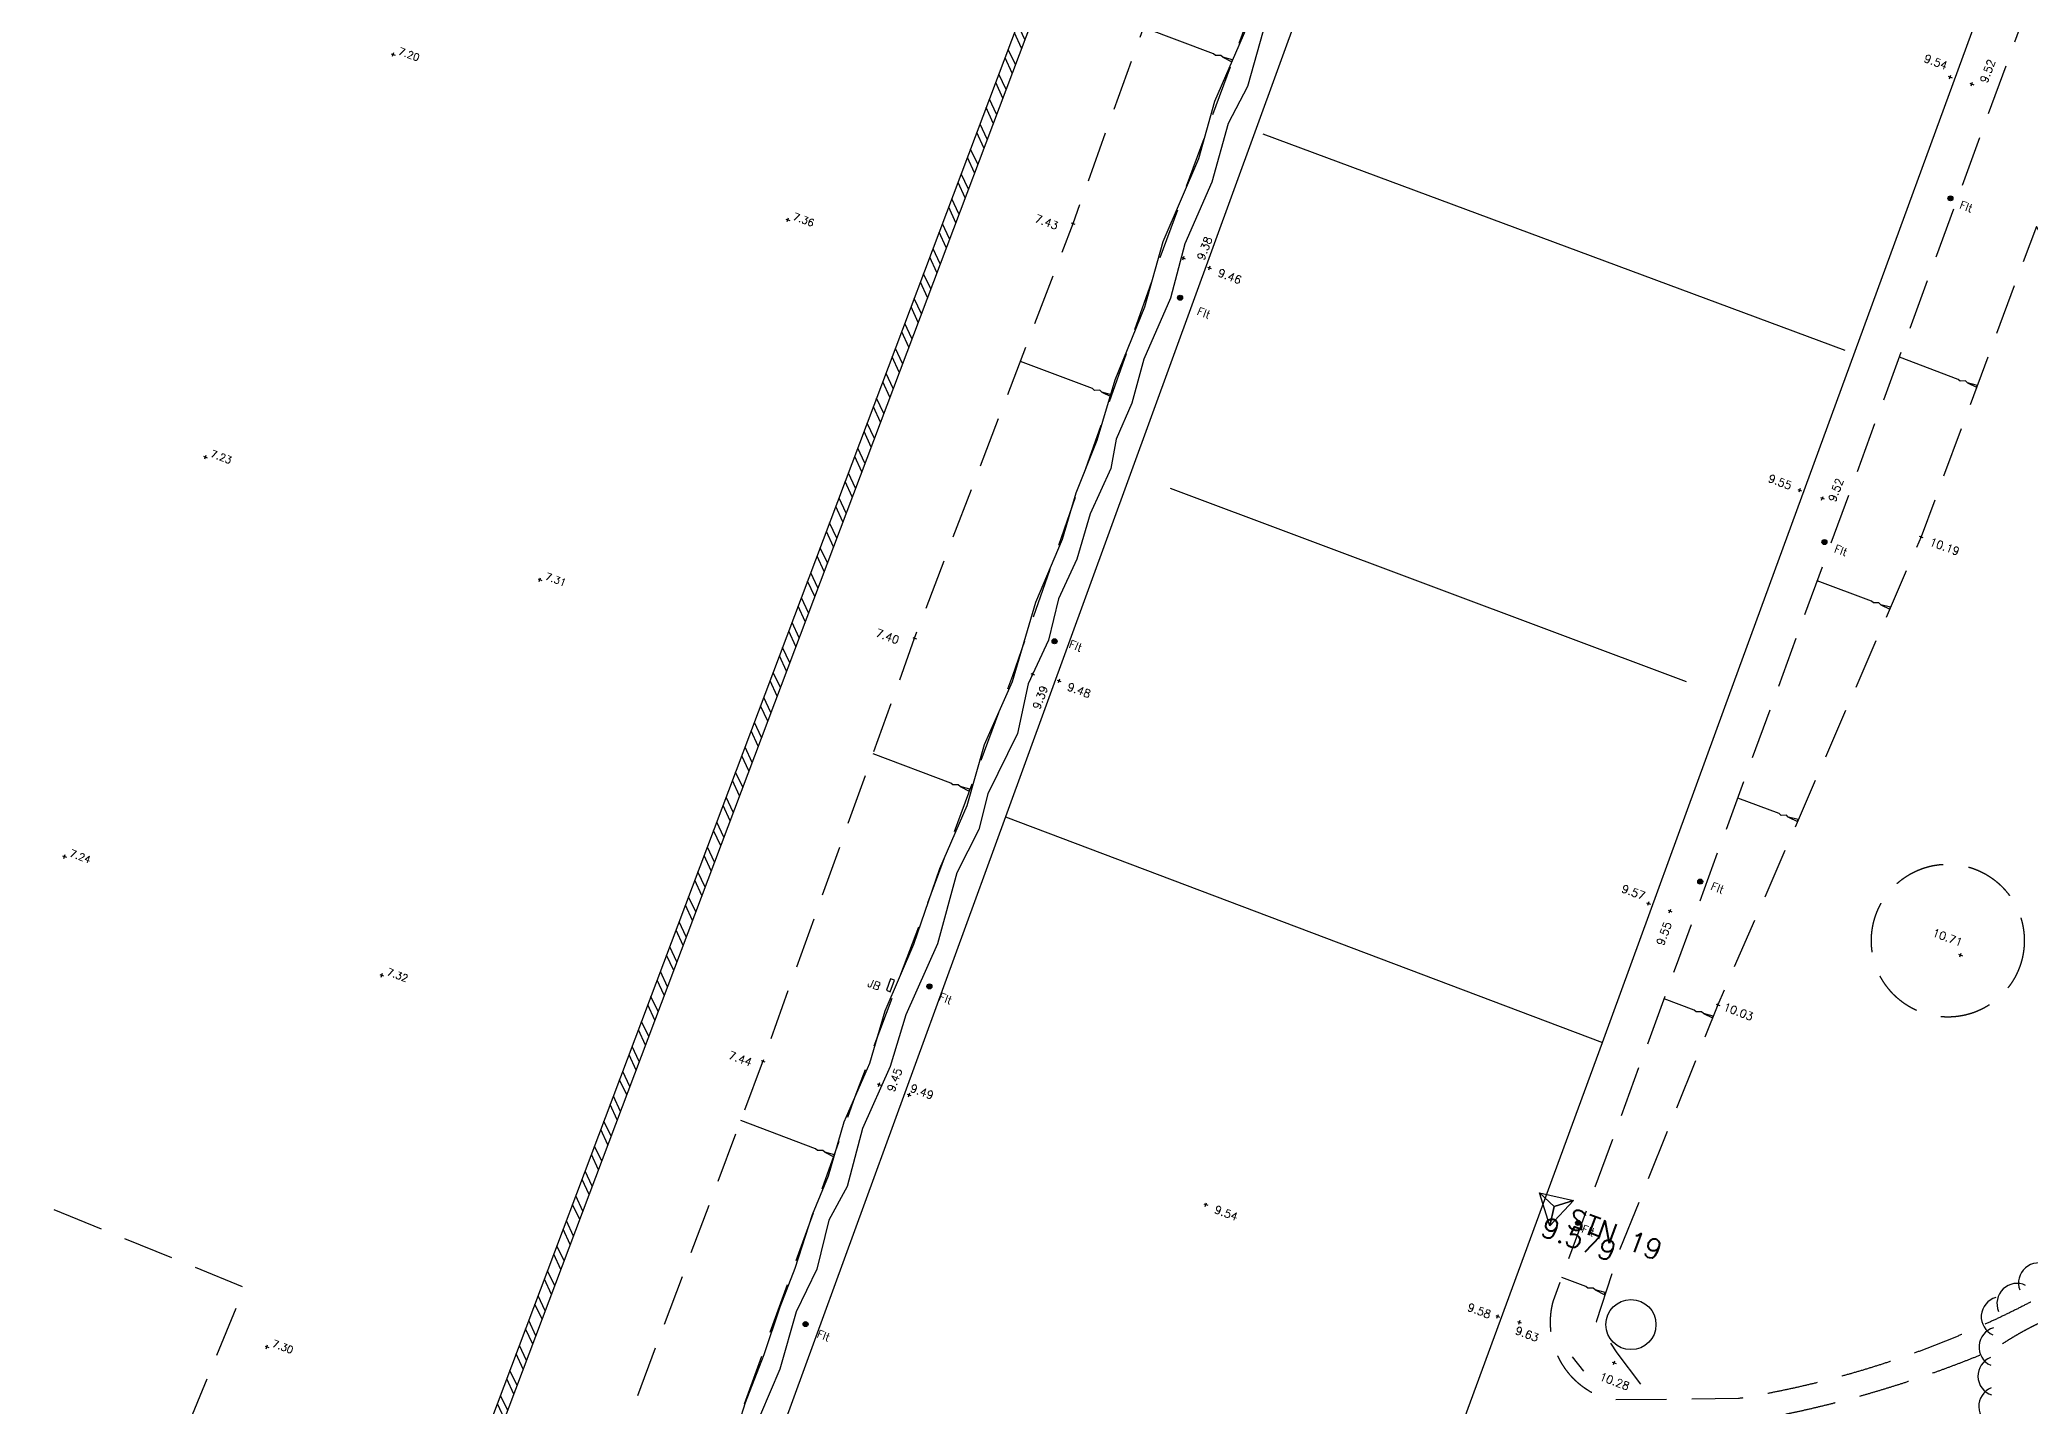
# Model space of a CAD drawing. Header units: millimetres. Extents: x 521005098 to 522149999836, y 174611071 to 175300000107.
# Drawn here: x 521319779 to 521419283, y 174913907 to 174982214 of the extents above; entities that cross this region are included whole.
import ezdxf

# ---------------------------------------------------------------- set-up
doc = ezdxf.new("R2010")
doc.units = ezdxf.units.MM
doc.header["$LTSCALE"] = 200
doc.linetypes.add('survey-A$0$DASHED', pattern=[19.05, 12.7, -6.35])
for name, color, linetype in [('0-35TEXT', 3, 'Continuous'), ('GT-service trench', 7, 'Continuous'), ('survey-A$0$BOUNDARY', 8, 'Continuous'), ('survey-A$0$CONTROL', 8, 'Continuous'), ('survey-A$0$DETAIL', 8, 'Continuous'), ('survey-A$0$LEVEL', 8, 'Continuous'), ('survey-A$0$SERVICE', 8, 'Continuous'), ('survey-A$0$SPORTS_PITCH', 8, 'survey-A$0$DASHED'), ('survey-A$0$TEXT_SERVICE', 8, 'Continuous'), ('survey-A$0$VEGETATION', 8, 'Continuous')]:
    doc.layers.add(name, color=color, linetype=linetype)
doc.styles.add('survey-A$0$ROMANS', font='Romans.shx')

# ---------------------------------------------------------------- blocks, each defined once
blk = doc.blocks.new('survey-A')
at = {"layer": 'survey-A$0$SERVICE', "linetype": 'Continuous'}
h = blk.add_hatch(color=256, dxfattribs=at)
edge = h.paths.add_edge_path()
edge.add_arc((521415299, 174974289), 125, -20.42304, 339.57696)
h = blk.add_hatch(color=256, dxfattribs=at)
edge = h.paths.add_edge_path()
edge.add_arc((521376784, 174969321), 125, -20.42304, 339.57696)
h = blk.add_hatch(color=256, dxfattribs=at)
edge = h.paths.add_edge_path()
edge.add_arc((521409000, 174957107), 125, -20.42304, 339.57696)
h = blk.add_hatch(color=256, dxfattribs=at)
edge = h.paths.add_edge_path()
edge.add_arc((521370509, 174952148), 125, -20.42304, 339.57696)
h = blk.add_hatch(color=256, dxfattribs=at)
edge = h.paths.add_edge_path()
edge.add_arc((521402787, 174940131), 125, -20.42304, 339.57696)
h = blk.add_hatch(color=256, dxfattribs=at)
edge = h.paths.add_edge_path()
edge.add_arc((521364250, 174934894), 125, -20.42304, 339.57696)
h = blk.add_hatch(color=256, dxfattribs=at)
edge = h.paths.add_edge_path()
edge.add_arc((521396685, 174923068), 125, -20.42304, 339.57696)
h = blk.add_hatch(color=256, dxfattribs=at)
edge = h.paths.add_edge_path()
edge.add_arc((521358063, 174918008), 125, -20.42304, 339.57696)
at = {"layer": 'survey-A$0$BOUNDARY', "linetype": 'Continuous'}
for p, q in [((521380920, 174977508), (521410017, 174966696)), ((521402106, 174950112), (521376305, 174959777)), ((521368060, 174943366), (521397894, 174932091))]:
    blk.add_line(p, q, dxfattribs=at)
at = {"layer": 'survey-A$0$BOUNDARY', "linetype": 'Continuous', "flags": 128}
blk.add_lwpolyline([(521380525, 174977595), (521368060, 174943366), (521355467, 174908880), (521385297, 174897794), (521397894, 174932091), (521404020, 174948857), (521423062, 175000899), (521393007, 175011893)], close=True, dxfattribs=at)
at = {"layer": 'survey-A$0$CONTROL', "linetype": 'Continuous'}
for p, q in [((521394759, 174924575), (521395492, 174923896)), ((521395270, 174922921), (521394759, 174924575)), ((521394759, 174924575), (521396448, 174924191)), ((521395492, 174923896), (521394759, 174924575)), ((521396448, 174924191), (521395270, 174922921)), ((521396448, 174924191), (521395492, 174923896)), ((521395492, 174923896), (521396448, 174924191)), ((521395492, 174923896), (521395270, 174922921)), ((521395270, 174922921), (521395492, 174923896))]:
    blk.add_line(p, q, dxfattribs=at)
at = {"layer": 'survey-A$0$DETAIL', "linetype": 'Continuous'}
blk.add_line((521396974, 174915665), (521396410, 174916378), dxfattribs=at)
at = {"layer": 'survey-A$0$DETAIL', "linetype": 'survey-A$0$DASHED', "flags": 128}
for points in [[(521391516, 175012818), (521390925, 175012136), (521383333, 174991817), (521375750, 174971241), (521368399, 174950419), (521360532, 174929376), (521352943, 174908322), (521353493, 174907821), (521364876, 174903466), (521382036, 174897023), (521382464, 174895640), (521377770, 174882527)], [(521341755, 174893003), (521348119, 174910306), (521355933, 174931151), (521363511, 174952306), (521371434, 174973029), (521377433, 174989720)], [(521439666, 174955833), (521426054, 174962695), (521419593, 174972887), (521413827, 174957362), (521403671, 174933973), (521398774, 174921749), (521397588, 174918132), (521398612, 174916576), (521400381, 174914240)]]:
    blk.add_lwpolyline(points, dxfattribs=at)
for points in [[(521439472, 174929672, 0.073938), (521425986, 174923314, -0.121747), (521404696, 174914286), (521398264, 174914217, -0.414954), (521395448, 174919184), (521401602, 174935947), (521409246, 174956822), (521414615, 174971446), (521422009, 174991648), (521425649, 175001922)], [(521380766, 174879144), (521387334, 174897094), (521390386, 174905477), (521392410, 174911187, -0.178501), (521394051, 174912723, -0.118015), (521397225, 174912355, 0.092724), (521417508, 174916768, -0.18539), (521428659, 174919520), (521442420, 174918512, 0.368926), (521453377, 174916339), (521463405, 174916335)]]:
    blk.add_lwpolyline(points, format="xyb", dxfattribs=at)
at = {"layer": 'survey-A$0$DETAIL', "flags": 128}
for points in [[(521378926, 174981343), (521378918, 174981346), (521378821, 174981436), (521378555, 174981429), (521378458, 174981519), (521374959, 174982836)], [(521372877, 174964602), (521372869, 174964604), (521372772, 174964694), (521372506, 174964688), (521372409, 174964778), (521368799, 174966136)], [(521416155, 174965066), (521416147, 174965069), (521416050, 174965159), (521415785, 174965151), (521415687, 174965241), (521412742, 174966345)], [(521411815, 174953975), (521411807, 174953978), (521411710, 174954068), (521411444, 174954060), (521411347, 174954150), (521408639, 174955165)], [(521365794, 174944880), (521365787, 174944882), (521365689, 174944973), (521365424, 174944966), (521365326, 174945056), (521361438, 174946519)], [(521407199, 174943358), (521407191, 174943361), (521407094, 174943450), (521406828, 174943443), (521406731, 174943533), (521404664, 174944308)], [(521402956, 174933536), (521402948, 174933539), (521402851, 174933629), (521402585, 174933622), (521402488, 174933712), (521400988, 174934274)], [(521359026, 174926601), (521359018, 174926604), (521358921, 174926694), (521358656, 174926687), (521358558, 174926777), (521354820, 174928184)], [(521397543, 174919720), (521397535, 174919723), (521397437, 174919813), (521397172, 174919806), (521397074, 174919896), (521395874, 174920346)]]:
    blk.add_lwpolyline(points, dxfattribs=at)
for points in [[(521378926, 174981343), (521379376, 174981120), (521379411, 174981214)], [(521416155, 174965066), (521416606, 174964844), (521416641, 174964937)], [(521372877, 174964602), (521373327, 174964379), (521373362, 174964472)], [(521411815, 174953975), (521412266, 174953753), (521412301, 174953846)], [(521365794, 174944880), (521366245, 174944657), (521366280, 174944750)], [(521407199, 174943358), (521407649, 174943135), (521407685, 174943229)], [(521402956, 174933536), (521403407, 174933314), (521403442, 174933407)], [(521359026, 174926601), (521359476, 174926378), (521359512, 174926472)], [(521397543, 174919720), (521397993, 174919498), (521398028, 174919592)]]:
    blk.add_lwpolyline(points, close=True, dxfattribs=at)
at = {"layer": 'survey-A$0$DETAIL', "linetype": 'survey-A$0$DASHED'}
blk.add_circle((521415166, 174937181), 3821, dxfattribs=at)
at = {"layer": 'survey-A$0$LEVEL', "flags": 128}
for points in [[(521337350, 174981518), (521337537, 174981449)], [(521337409, 174981390), (521337478, 174981577)], [(521415188, 174980389), (521415376, 174980320)], [(521415247, 174980261), (521415317, 174980448)], [(521416272, 174980040), (521416460, 174979971)], [(521416331, 174979912), (521416401, 174980099)], [(521357080, 174973253), (521357267, 174973183)], [(521357138, 174973125), (521357208, 174973312)], [(521371340, 174973064), (521371528, 174972995)], [(521371399, 174972936), (521371469, 174973123)], [(521376858, 174971343), (521377045, 174971273)], [(521376917, 174971214), (521376987, 174971402)], [(521378214, 174970721), (521378284, 174970908)], [(521378156, 174970849), (521378343, 174970780)], [(521327964, 174961395), (521328152, 174961325)], [(521328023, 174961266), (521328093, 174961454)], [(521407668, 174959738), (521407856, 174959668)], [(521407727, 174959609), (521407797, 174959796)], [(521408798, 174959331), (521408985, 174959261)], [(521408857, 174959203), (521408926, 174959390)], [(521413734, 174957397), (521413921, 174957327)], [(521413792, 174957268), (521413862, 174957456)], [(521344686, 174955261), (521344874, 174955192)], [(521344745, 174955133), (521344815, 174955320)], [(521363417, 174952341), (521363604, 174952271)], [(521363476, 174952212), (521363546, 174952400)], [(521369318, 174950535), (521369505, 174950465)], [(521369376, 174950406), (521369446, 174950593)], [(521370643, 174950209), (521370830, 174950139)], [(521370701, 174950080), (521370771, 174950267)], [(521320918, 174941421), (521321105, 174941352)], [(521320976, 174941293), (521321046, 174941480)], [(521400107, 174939074), (521400295, 174939005)], [(521400166, 174938946), (521400236, 174939133)], [(521401181, 174938699), (521401369, 174938629)], [(521401240, 174938570), (521401310, 174938758)], [(521415705, 174936498), (521415892, 174936428)], [(521415764, 174936369), (521415834, 174936556)], [(521336778, 174935491), (521336965, 174935421)], [(521336837, 174935362), (521336907, 174935550)], [(521403636, 174933879), (521403705, 174934067)], [(521403577, 174934008), (521403764, 174933938)], [(521355839, 174931186), (521356026, 174931116)], [(521355898, 174931057), (521355967, 174931244)], [(521361702, 174929895), (521361772, 174930083)], [(521361643, 174930024), (521361831, 174929954)], [(521363143, 174929508), (521363330, 174929438)], [(521363202, 174929379), (521363271, 174929566)], [(521377979, 174924020), (521378166, 174923950)], [(521378037, 174923891), (521378107, 174924079)], [(521392566, 174918436), (521392754, 174918366)], [(521392625, 174918308), (521392695, 174918495)], [(521393656, 174918144), (521393844, 174918074)], [(521393715, 174918016), (521393785, 174918203)], [(521331041, 174916909), (521331228, 174916839)], [(521331100, 174916780), (521331169, 174916968)], [(521398448, 174915987), (521398518, 174916174)], [(521398389, 174916116), (521398577, 174916046)]]:
    blk.add_lwpolyline(points, dxfattribs=at)
at = {"layer": 'survey-A$0$SERVICE', "linetype": 'Continuous', "flags": 128}
blk.add_lwpolyline([(521362101, 174934698), (521362288, 174934628), (521362501, 174935197), (521362314, 174935267)], close=True, dxfattribs=at)
at = {"layer": 'survey-A$0$SERVICE', "linetype": 'Continuous'}
for centre in [(521415299, 174974289), (521376784, 174969321), (521409000, 174957107), (521370509, 174952148), (521402787, 174940131), (521364250, 174934894), (521396685, 174923068), (521358063, 174918008)]:
    blk.add_circle(centre, 125, dxfattribs=at)
at = {"layer": 'survey-A$0$SPORTS_PITCH', "linetype": 'survey-A$0$DASHED', "flags": 128}
blk.add_lwpolyline([(521188647, 174903867), (521214424, 174967107), (521330008, 174919845), (521304045, 174856598)], close=True, dxfattribs=at)
at = {"layer": 'survey-A$0$VEGETATION', "linetype": 'Continuous', "flags": 128}
for points in [[(521354422, 174912097), (521355056, 174914097), (521355993, 174916495), (521356790, 174918872), (521357533, 174920810), (521358402, 174923498), (521359208, 174925428), (521359992, 174928126), (521361282, 174931056), (521362036, 174933677), (521363478, 174937012), (521364771, 174940782), (521366146, 174943941), (521367014, 174946985), (521368411, 174950141), (521369577, 174954107), (521370901, 174957246), (521371585, 174959561), (521372635, 174962201), (521373534, 174965211), (521375027, 174968863), (521375933, 174972132), (521377719, 174976273), (521378526, 174979154), (521380118, 174982836)], [(521381093, 174983189), (521380151, 174979886), (521379194, 174978030), (521378371, 174975104), (521377022, 174972018), (521376301, 174969304), (521374967, 174966257), (521374365, 174964045), (521373587, 174962253), (521373326, 174960779), (521372282, 174958510), (521371619, 174956254), (521370703, 174954270), (521370198, 174952199), (521369185, 174950012), (521368659, 174947528), (521367181, 174944513), (521366719, 174942736), (521365626, 174940575), (521364656, 174937017), (521363068, 174933466), (521362283, 174930884), (521360908, 174927786), (521360138, 174924884), (521359227, 174923212), (521358623, 174920757), (521357584, 174918620), (521356782, 174915751), (521355806, 174913489)]]:
    blk.add_lwpolyline(points, dxfattribs=at)
at = {"layer": 'survey-A$0$VEGETATION', "linetype": 'Continuous'}
blk.add_circle((521399326, 174917984), 1250, dxfattribs=at)
for centre, start, end in [((521419699, 174920068), 61.31713, 200.58887), ((521417837, 174918380), 106.16988, 245.44162), ((521418622, 174919046), 64.25176, 203.52349), ((521417725, 174916865), 106.16988, 245.44162), ((521417672, 174915416), 111.96356, 251.23529), ((521417714, 174913897), 111.96356, 251.23529)]:
    blk.add_arc(centre, 1000, start, end, dxfattribs=at)
at = {"layer": 'survey-A$0$CONTROL', "style": 'survey-A$0$ROMANS'}
for s, p in [('9.579', (521394733, 174922457)), ('STN 19', (521396071, 174922871))]:
    blk.add_text(s, height=1000, rotation=339.57696, dxfattribs=at).set_placement(p)
at = {"layer": 'survey-A$0$LEVEL', "style": 'survey-A$0$ROMANS'}
for s, height, rotation, p in [('7.20', 360, 339.57696, (521337666, 174981507)), ('9.54', 400, 339.57696, (521413934, 174981130)), ('9.52', 400, 69.57697, (521417134, 174980019)), ('7.36', 360, 339.57696, (521357396, 174973242)), ('7.43', 400, 339.57696, (521369479, 174973124)), ('9.38', 400, 69.57697, (521377986, 174971157)), ('9.46', 400, 339.57696, (521378636, 174970410)), ('7.23', 360, 339.57696, (521328280, 174961384)), ('9.55', 400, 339.57696, (521406146, 174960136)), ('9.52', 400, 69.57697, (521409547, 174959080)), ('10.19', 400, 339.57696, (521414214, 174956958)), ('7.31', 360, 339.57696, (521345002, 174955251)), ('7.40', 400, 339.57696, (521361522, 174952413)), ('9.48', 400, 339.57696, (521371103, 174949718)), ('9.39', 400, 69.57697, (521369771, 174948708)), ('7.24', 360, 339.57696, (521321234, 174941410)), ('9.57', 400, 339.57696, (521398815, 174939624)), ('9.55', 400, 69.57697, (521400954, 174936901)), ('10.71', 400, 339.57696, (521414358, 174937421)), ('7.32', 360, 339.57696, (521337094, 174935480)), ('10.03', 400, 339.57696, (521403904, 174933708)), ('7.44', 400, 339.57696, (521354166, 174931300)), ('9.45', 400, 69.57697, (521362489, 174929584)), ('9.49', 400, 339.57696, (521363250, 174929650)), ('9.54', 400, 339.57696, (521378459, 174923581)), ('9.58', 400, 339.57696, (521391110, 174918696)), ('7.30', 360, 339.57696, (521331357, 174916898)), ('9.63', 400, 339.57696, (521393495, 174917533)), ('10.28', 400, 339.57696, (521397713, 174915232))]:
    blk.add_text(s, height=height, rotation=rotation, dxfattribs=at).set_placement(p)
at = {"layer": 'survey-A$0$TEXT_SERVICE', "linetype": 'Continuous', "style": 'survey-A$0$ROMANS'}
for s, p in [('Flt', (521415713, 174973804)), ('Flt', (521377594, 174968486)), ('Flt', (521409446, 174956615)), ('Flt', (521371191, 174951844)), ('Flt', (521403278, 174939744)), ('JB', (521361122, 174934906)), ('Flt', (521364683, 174934213)), ('Flt', (521396813, 174922613)), ('Flt', (521358586, 174917365))]:
    blk.add_text(s, height=400, rotation=339.57696, dxfattribs=at).set_placement(p)

msp = doc.modelspace()

# ---------------------------------------------------------------- hatches: boundary and pattern name
at = {"layer": 'GT-service trench', "linetype": 'Continuous'}
h = msp.add_hatch(dxfattribs=at)
h.set_pattern_fill('ANSI32', color=256, scale=100, style=0)
h.set_pattern_definition([(115, (0, 0), (-863.2581672, -402.5438943), []), (115, (153.6, 421.9), (-863.2581672, -402.5438943), [])])
edge = h.paths.add_edge_path()
edge.add_line((521395072.46686, 175032513.43135), (521400537.69894, 175047511.36277))
edge.add_line((521400537.69894, 175047511.36277), (521386246.01606, 175055327.39521))
edge.add_line((521386246.01606, 175055327.39521), (521386533.91108, 175055853.81373))
edge.add_line((521386533.91108, 175055853.81373), (521401277.96761, 175047790.38095))
edge.add_line((521401277.96761, 175047790.38095), (521395636.20469, 175032308.00581))
edge.add_line((521395636.20469, 175032308.00581), (521370740.41337, 174986785.83617))
edge.add_line((521370740.41337, 174986785.83617), (521335950.4206, 174894557.03982))
edge.add_line((521335950.4206, 174894557.03982), (521335389.03278, 174894768.80316))
edge.add_line((521335389.03278, 174894768.80316), (521370193.8461, 174987036.88904))
edge.add_line((521370193.8461, 174987036.88904), (521395088.00714, 175032556.07768))

# ---------------------------------------------------------------- linework, layer by layer
at = {"layer": 'GT-service trench'}
msp.add_lwpolyline([(521395072.46686, 175032513.43135), (521400537.69894, 175047511.36277), (521386246.01606, 175055327.39521), (521386533.91108, 175055853.81373), (521401277.96761, 175047790.38095), (521395636.20469, 175032308.00581), (521370740.41337, 174986785.83617), (521335950.4206, 174894557.03982), (521335389.03278, 174894768.80316), (521370193.8461, 174987036.88904), (521395088.00714, 175032556.07768)], dxfattribs=at)

# ---------------------------------------------------------------- block references
at = {"layer": '0-35TEXT'}
msp.add_blockref('survey-A', (0, 0), dxfattribs=at)

doc.saveas('drawing.dxf')
